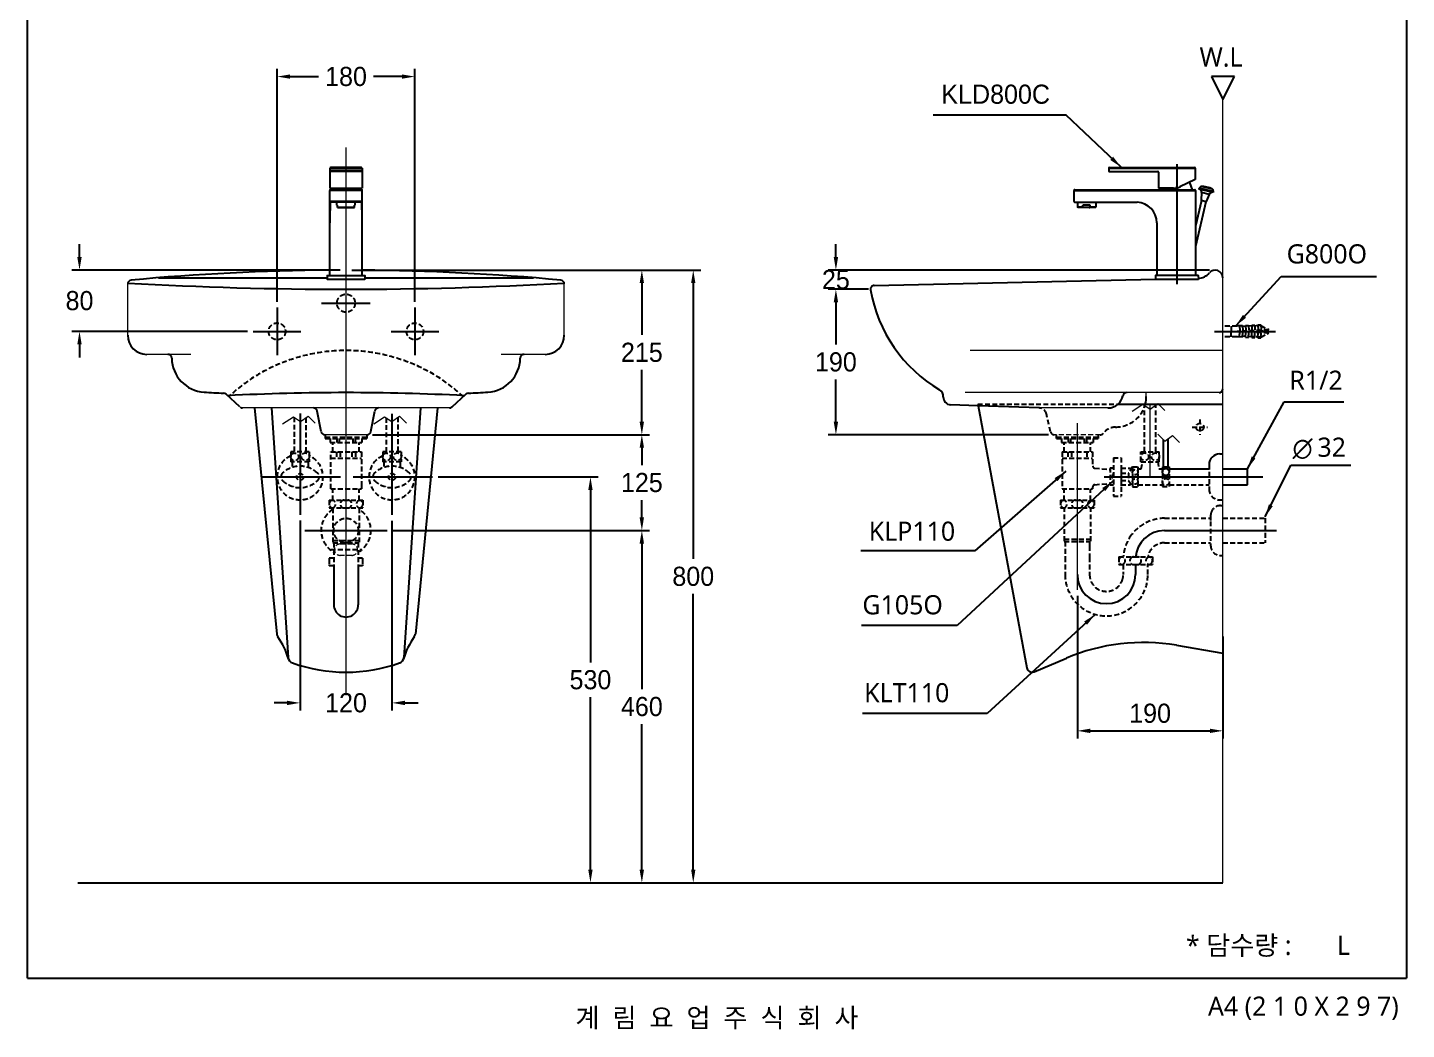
# Model space of a CAD drawing. Header units: millimetres. Extents: x 0 to 3700, y -67 to 2530.
# Drawn here: x 0 to 1800, y -67 to 1241 of the extents above; entities that cross this region are included whole.
import ezdxf
from ezdxf.enums import TextEntityAlignment as Align
from ezdxf.lldxf.tags import DXFTag

# ---------------------------------------------------------------- set-up
doc = ezdxf.new("R2010")
doc.units = ezdxf.units.MM
doc.linetypes.add('DASHED2', pattern=[9.525, 6.35, -3.175])
doc.layers.get('Defpoints').update_dxf_attribs({"color": 1})
doc.layers.add('61', color=7, linetype='Continuous', true_color=0xffffff)
for name, color, linetype in [('TEXT', 7, 'Continuous'), ('내부선 및 부속', 4, 'Continuous'), ('도각라인', 7, 'Continuous'), ('외형선', 3, 'Continuous'), ('점선', 6, 'DASHED2'), ('중심선', 1, 'DASHED'), ('치수선', 7, 'Continuous')]:
    doc.layers.add(name, color=color, linetype=linetype)
doc.styles.add('____', font='')
doc.styles.add('맑은고딕_치수', font='malgun.ttf', dxfattribs={"height": 25})
doc.styles.add('맑은고딕_통일', font='malgun.ttf', dxfattribs={"height": 25})
doc.styles.add('타이틀', font='H2GTRM.TTF', dxfattribs={"height": 25})
doc.styles.get('____').set_extended_font_data('굴림')
tags = doc.linetypes.add('DASHDOT', pattern=[70, 31, -13, 13, -13]).pattern_tags.tags
tags[10:11] = [DXFTag(74, 4), DXFTag(75, 0), DXFTag(340, '0'), DXFTag(46, 0.0), DXFTag(50, 0.0), DXFTag(44, 0.0), DXFTag(45, 0.0)]
tags[8:9] = [DXFTag(74, 4), DXFTag(75, 0), DXFTag(340, '0'), DXFTag(46, 0.0), DXFTag(50, 0.0), DXFTag(44, 0.0), DXFTag(45, 0.0)]
tags[6:7] = [DXFTag(74, 4), DXFTag(75, 0), DXFTag(340, '0'), DXFTag(46, 0.0), DXFTag(50, 0.0), DXFTag(44, 0.0), DXFTag(45, 0.0)]
tags[4:5] = [DXFTag(74, 4), DXFTag(75, 0), DXFTag(340, '0'), DXFTag(46, 0.0), DXFTag(50, 0.0), DXFTag(44, 0.0), DXFTag(45, 0.0)]
tags = doc.linetypes.add('DASHED', pattern=[25.72, 12.86, -12.86]).pattern_tags.tags
tags[6:7] = [DXFTag(74, 4), DXFTag(75, 0), DXFTag(340, '0'), DXFTag(46, 0.0), DXFTag(50, 0.0), DXFTag(44, 0.0), DXFTag(45, 0.0)]
tags[4:5] = [DXFTag(74, 4), DXFTag(75, 0), DXFTag(340, '0'), DXFTag(46, 0.0), DXFTag(50, 0.0), DXFTag(44, 0.0), DXFTag(45, 0.0)]
doc.dimstyles.new('MSADIM', dxfattribs={"dimtxt": 33, "dimasz": 17, "dimexe": 10, "dimexo": 7.5, "dimgap": 10, "dimtad": 0, "dimtih": 1, "dimtoh": 1, "dimdec": 0, "dimzin": 1, "dimdsep": 46, "dimtxsty": '____', "dimcen": 11.25, "dimadec": 0, "dimazin": 0, "dimtfac": 1, "dimtdec": 0, "dimtix": 1, "dimtmove": 0, "dimatfit": 3, "dimfxl": 1, "dimtolj": 1, "dimtzin": 1, "dimarcsym": 0})

# ---------------------------------------------------------------- blocks, each defined once
blk = doc.blocks.new('*D6')
at = {"color": 0, "lineweight": -2, "transparency": 16777216}
for p, q in [((423.2, 924.6), (811.9, 924.6)), ((801.9, 907.6), (801.9, 840)), ((801.9, 726.6), (801.9, 794.3)), ((450.7, 709.6), (811.9, 709.6))]:
    blk.add_line(p, q, dxfattribs=at)
at = {"color": 0, "transparency": 16777216}
for points in [[(799, 907.6), (804.7, 907.6), (801.9, 924.6)], [(799, 726.6), (804.7, 726.6), (801.9, 709.6)]]:
    blk.add_solid(points, dxfattribs=at)
at = {"layer": 'Defpoints', "color": 0, "transparency": 16777216}
for p in [(415.7, 924.6), (443.2, 709.6), (801.9, 709.6)]:
    blk.add_point(p, dxfattribs=at)
at = {"color": 0, "transparency": 16777216, "insert": (801.9, 817.1), "char_height": 25, "attachment_point": 5, "style": '____'}
blk.add_mtext('\\A1;215', dxfattribs=at)
blk = doc.blocks.new('*D7')
at = {"color": 0, "lineweight": -2, "transparency": 16777216}
for p, q in [((325.7, 883.1), (325.7, 1187.3)), ((342.7, 1177.3), (379.8, 1177.3)), ((488.7, 1177.3), (451.6, 1177.3)), ((505.7, 883.1), (505.7, 1187.3))]:
    blk.add_line(p, q, dxfattribs=at)
at = {"color": 0, "transparency": 16777216}
for points in [[(342.7, 1180.1), (342.7, 1174.5), (325.7, 1177.3)], [(488.7, 1180.1), (488.7, 1174.5), (505.7, 1177.3)]]:
    blk.add_solid(points, dxfattribs=at)
at = {"layer": 'Defpoints', "color": 0, "transparency": 16777216}
for p in [(325.7, 1177.3), (325.7, 875.6), (505.7, 875.6)]:
    blk.add_point(p, dxfattribs=at)
at = {"color": 0, "transparency": 16777216, "insert": (415.7, 1177.3), "char_height": 25, "attachment_point": 5, "style": '____'}
blk.add_mtext('\\A1;180', dxfattribs=at)
blk = doc.blocks.new('*D8')
at = {"color": 0, "lineweight": -2, "transparency": 16777216}
for p, q in [((67.8, 941.6), (67.8, 958.6)), ((408.2, 924.6), (57.8, 924.6)), ((287.2, 844.6), (57.8, 844.6)), ((67.8, 827.6), (67.8, 810.6))]:
    blk.add_line(p, q, dxfattribs=at)
at = {"color": 0, "transparency": 16777216}
for points in [[(64.9, 941.6), (70.6, 941.6), (67.8, 924.6)], [(64.9, 827.6), (70.6, 827.6), (67.8, 844.6)]]:
    blk.add_solid(points, dxfattribs=at)
at = {"layer": 'Defpoints', "color": 0, "transparency": 16777216}
for p in [(67.8, 924.6), (415.7, 924.6), (294.7, 844.6)]:
    blk.add_point(p, dxfattribs=at)
at = {"color": 0, "transparency": 16777216, "insert": (67.8, 884.6), "char_height": 25, "attachment_point": 5, "style": '____'}
blk.add_mtext('\\A1;80', dxfattribs=at)
blk = doc.blocks.new('*D9')
at = {"color": 0, "lineweight": -2, "transparency": 16777216}
for p, q in [((1055.2, 941.6), (1055.2, 958.6)), ((1542.9, 924.6), (1045.2, 924.6)), ((1097.9, 899.6), (1045.2, 899.6)), ((1055.2, 882.6), (1055.2, 865.6))]:
    blk.add_line(p, q, dxfattribs=at)
at = {"color": 0, "transparency": 16777216}
for points in [[(1052.4, 941.6), (1058.1, 941.6), (1055.2, 924.6)], [(1052.4, 882.6), (1058.1, 882.6), (1055.2, 899.6)]]:
    blk.add_solid(points, dxfattribs=at)
at = {"layer": 'Defpoints', "color": 0, "transparency": 16777216}
for p in [(1550.4, 924.6), (1055.2, 899.6), (1105.4, 899.6)]:
    blk.add_point(p, dxfattribs=at)
at = {"color": 0, "transparency": 16777216, "insert": (1055.2, 912.1), "char_height": 25, "attachment_point": 5, "style": '____'}
blk.add_mtext('\\A1;25', dxfattribs=at)
blk = doc.blocks.new('*D10')
at = {"color": 0, "lineweight": -2, "transparency": 16777216}
for p, q in [((1097.9, 899.6), (1045.2, 899.6)), ((1055.2, 882.6), (1055.2, 827.5)), ((1055.2, 726.6), (1055.2, 781.8)), ((1332.9, 709.6), (1045.2, 709.6))]:
    blk.add_line(p, q, dxfattribs=at)
at = {"color": 0, "transparency": 16777216}
for points in [[(1052.4, 882.6), (1058.1, 882.6), (1055.2, 899.6)], [(1052.4, 726.6), (1058.1, 726.6), (1055.2, 709.6)]]:
    blk.add_solid(points, dxfattribs=at)
at = {"layer": 'Defpoints', "color": 0, "transparency": 16777216}
for p in [(1105.4, 899.6), (1055.2, 709.6), (1340.4, 709.6)]:
    blk.add_point(p, dxfattribs=at)
at = {"color": 0, "transparency": 16777216, "insert": (1055.2, 804.6), "char_height": 25, "attachment_point": 5, "style": '____'}
blk.add_mtext('\\A1;190', dxfattribs=at)
blk = doc.blocks.new('*D11')
at = {"layer": 'Defpoints', "color": 0, "transparency": 16777216}
for p in [(1370.4, 506.8), (1560.4, 453.7), (1560.4, 323)]:
    blk.add_point(p, dxfattribs=at)
at = {"layer": '치수선', "color": 0, "lineweight": -2, "transparency": 16777216}
for p, q in [((1370.4, 499.3), (1370.4, 313)), ((1560.4, 446.2), (1560.4, 313)), ((1387.4, 323), (1543.4, 323))]:
    blk.add_line(p, q, dxfattribs=at)
at = {"layer": '치수선', "color": 0, "transparency": 16777216}
for points in [[(1387.4, 325.8), (1387.4, 320.1), (1370.4, 323)], [(1543.4, 325.8), (1543.4, 320.1), (1560.4, 323)]]:
    blk.add_solid(points, dxfattribs=at)
at = {"layer": '치수선', "color": 0, "transparency": 16777216, "insert": (1465.4, 345.8), "char_height": 25, "attachment_point": 5, "style": '____'}
blk.add_mtext('\\A1;190', dxfattribs=at)
blk = doc.blocks.new('*D12')
at = {"color": 0, "lineweight": -2, "transparency": 16777216}
for p, q in [((355.7, 597.5), (355.7, 349.5)), ((475.7, 597.1), (475.7, 349.5)), ((338.7, 359.5), (321.7, 359.5)), ((492.7, 359.5), (509.7, 359.5))]:
    blk.add_line(p, q, dxfattribs=at)
at = {"color": 0, "transparency": 16777216}
for points in [[(338.7, 362.3), (338.7, 356.6), (355.7, 359.5)], [(492.7, 362.3), (492.7, 356.6), (475.7, 359.5)]]:
    blk.add_solid(points, dxfattribs=at)
at = {"layer": 'Defpoints', "color": 0, "transparency": 16777216}
for p in [(355.7, 605), (475.7, 604.6), (475.7, 359.5)]:
    blk.add_point(p, dxfattribs=at)
at = {"color": 0, "transparency": 16777216, "insert": (415.7, 359.5), "char_height": 25, "attachment_point": 5, "style": '____'}
blk.add_mtext('\\A1;120', dxfattribs=at)
blk = doc.blocks.new('*D13')
at = {"color": 0, "lineweight": -2, "transparency": 16777216}
for p, q in [((450.2, 709.6), (811.9, 709.6)), ((801.9, 692.6), (801.9, 670)), ((801.9, 601.6), (801.9, 624.3)), ((477, 584.6), (811.9, 584.6))]:
    blk.add_line(p, q, dxfattribs=at)
at = {"color": 0, "transparency": 16777216}
for points in [[(799, 692.6), (804.7, 692.6), (801.9, 709.6)], [(799, 601.6), (804.7, 601.6), (801.9, 584.6)]]:
    blk.add_solid(points, dxfattribs=at)
at = {"layer": 'Defpoints', "color": 0, "transparency": 16777216}
for p in [(442.7, 709.6), (469.5, 584.6), (801.9, 584.6)]:
    blk.add_point(p, dxfattribs=at)
at = {"color": 0, "transparency": 16777216, "insert": (801.9, 647.1), "char_height": 25, "attachment_point": 5, "style": '____'}
blk.add_mtext('\\A1;125', dxfattribs=at)
blk = doc.blocks.new('*D14')
at = {"color": 0, "lineweight": -2, "transparency": 16777216}
for p, q in [((423.2, 924.6), (879, 924.6)), ((869, 907.6), (869, 547.4)), ((869, 141.6), (869, 501.8)), ((622.7, 124.6), (879, 124.6))]:
    blk.add_line(p, q, dxfattribs=at)
at = {"color": 0, "transparency": 16777216}
for points in [[(866.2, 907.6), (871.8, 907.6), (869, 924.6)], [(866.2, 141.6), (871.8, 141.6), (869, 124.6)]]:
    blk.add_solid(points, dxfattribs=at)
at = {"layer": 'Defpoints', "color": 0, "transparency": 16777216}
for p in [(415.7, 924.6), (615.2, 124.6), (869, 124.6)]:
    blk.add_point(p, dxfattribs=at)
at = {"color": 0, "transparency": 16777216, "insert": (869, 524.6), "char_height": 25, "attachment_point": 5, "style": '____'}
blk.add_mtext('\\A1;800', dxfattribs=at)
blk = doc.blocks.new('*D15')
at = {"color": 0, "lineweight": -2, "transparency": 16777216}
for p, q in [((809.4, 584.6), (811.9, 584.6)), ((801.9, 567.6), (801.9, 377.4)), ((801.9, 141.6), (801.9, 331.8)), ((669.7, 124.6), (811.9, 124.6))]:
    blk.add_line(p, q, dxfattribs=at)
at = {"color": 0, "transparency": 16777216}
for points in [[(799, 567.6), (804.7, 567.6), (801.9, 584.6)], [(799, 141.6), (804.7, 141.6), (801.9, 124.6)]]:
    blk.add_solid(points, dxfattribs=at)
at = {"layer": 'Defpoints', "color": 0, "transparency": 16777216}
for p in [(801.9, 584.6), (662.2, 124.6), (801.9, 124.6)]:
    blk.add_point(p, dxfattribs=at)
at = {"color": 0, "transparency": 16777216, "insert": (801.9, 354.6), "char_height": 25, "attachment_point": 5, "style": '____'}
blk.add_mtext('\\A1;460', dxfattribs=at)
blk = doc.blocks.new('*D16')
at = {"color": 0, "lineweight": -2, "transparency": 16777216}
for p, q in [((536, 654.6), (744.8, 654.6)), ((734.8, 637.6), (734.8, 412.4)), ((734.8, 141.6), (734.8, 366.8)), ((535.5, 124.6), (744.8, 124.6))]:
    blk.add_line(p, q, dxfattribs=at)
at = {"color": 0, "transparency": 16777216}
for points in [[(732, 637.6), (737.6, 637.6), (734.8, 654.6)], [(732, 141.6), (737.6, 141.6), (734.8, 124.6)]]:
    blk.add_solid(points, dxfattribs=at)
at = {"layer": 'Defpoints', "color": 0, "transparency": 16777216}
for p in [(528.5, 654.6), (528, 124.6), (734.8, 124.6)]:
    blk.add_point(p, dxfattribs=at)
at = {"color": 0, "transparency": 16777216, "insert": (734.8, 389.6), "char_height": 25, "attachment_point": 5, "style": '____'}
blk.add_mtext('\\A1;530', dxfattribs=at)

msp = doc.modelspace()

# ---------------------------------------------------------------- linework, layer by layer
at = {"layer": '61', "lineweight": 18}
msp.add_point((415.7, 709.6), dxfattribs=at)
at = {"layer": '내부선 및 부속'}
for p, q in [((394.7, 1057.5), (394.7, 1031.5)), ((436.7, 1057.5), (394.7, 1057.5)), ((436.7, 1054.5), (394.7, 1054.5)), ((435.7, 1058.5), (395.7, 1058.5)), ((435.7, 1053.5), (395.7, 1053.5)), ((436.7, 1057.5), (436.7, 1031.5)), ((1411.4, 1057.5), (1411.4, 1054.5)), ((1411.4, 1057.5), (1524.4, 1057.5)), ((1412.4, 1058.5), (1523.4, 1058.5)), ((1412.4, 1053.5), (1475.4, 1053.5)), ((1476.4, 1052.5), (1476.4, 1031.5)), ((1524.4, 1057.5), (1524.4, 1042.7)), ((394.4, 917.6), (394.4, 1028.6)), ((437, 1028.6), (394.4, 1028.6)), ((394.7, 1031.5), (436.7, 1031.5)), ((436, 1029.6), (395.4, 1029.6)), ((396.4, 1031.5), (395.7, 1029.6)), ((435, 1031.5), (435.7, 1029.6)), ((437, 917.6), (437, 1028.6)), ((1366.1, 1014.1), (1366.1, 1028.6)), ((1366.1, 1028.6), (1524.7, 1028.6)), ((1367.1, 1029.6), (1523.7, 1029.6)), ((1496, 1031.5), (1476.4, 1031.5)), ((1481.1, 1031.5), (1480.4, 1029.6)), ((1500.4, 1029.6), (1500.4, 1033.6)), ((1524.4, 1042.7), (1504.4, 1033.4)), ((1516.8, 1039.2), (1520.4, 1029.6)), ((1524.7, 1028.6), (1524.7, 917.8)), ((1529.4, 1031.4), (1529.2, 1030.4)), ((1547.7, 1026.1), (1529.2, 1030.4)), ((1531.7, 1033.8), (1529.4, 1031.4)), ((1547.9, 1027.1), (1529.4, 1031.4)), ((1546.9, 1030.3), (1531.7, 1033.8)), ((1546.9, 1030.3), (1547.9, 1027.1)), ((1547.9, 1027.1), (1547.7, 1026.1)), ((437, 1014.1), (394.4, 1014.1)), ((436.2, 1013.3), (395.2, 1013.3)), ((403.7, 1009.2), (403.7, 1013.3)), ((403.7, 1009.2), (404.7, 1009.2)), ((404.7, 1006.2), (404.7, 1009.2)), ((426.6, 1006.2), (426.6, 1009.2)), ((426.6, 1009.2), (427.7, 1009.2)), ((427.7, 1009.2), (427.7, 1013.3)), ((1366.9, 1013.3), (1448.4, 1013.3)), ((1370.4, 1013.3), (1370.4, 1006.7)), ((1377.5, 1006.7), (1377.5, 1009.2)), ((1387.3, 1009.2), (1377.5, 1009.2)), ((1387.3, 1006.7), (1387.3, 1009.2)), ((1394.4, 1013.3), (1394.4, 1006.7)), ((1532.4, 1015.3), (1524.7, 982)), ((1538.2, 1013.9), (1524.7, 955.4)), ((1532.6, 1025.8), (1532.1, 1015.8)), ((1532.1, 1015.8), (1538.7, 1014.3)), ((1538.2, 1013.9), (1532.4, 1015.3)), ((1542.6, 1023.5), (1532.6, 1025.8)), ((1542.6, 1023.5), (1538.7, 1014.3)), ((404.7, 1006.7), (426.6, 1006.7)), ((404.7, 1006.2), (426.6, 1006.2)), ((1370.9, 1006.2), (1370.4, 1006.7)), ((1377.5, 1006.7), (1370.4, 1006.7)), ((1393.9, 1006.2), (1370.9, 1006.2)), ((1394.4, 1006.7), (1387.3, 1006.7)), ((1393.9, 1006.2), (1394.4, 1006.7)), ((1474.1, 986.4), (1474.1, 917.9)), ((171, 914.6), (391, 914.6)), ((391, 917.4), (391, 912.8)), ((391.2, 917.6), (440.2, 917.6)), ((391.2, 912.6), (440.2, 912.6)), ((440.4, 917.4), (440.4, 912.8)), ((440.4, 914.6), (660.4, 914.6)), ((1472.5, 917.4), (1472.4, 912.8)), ((1472.6, 912.6), (1528.2, 912.6)), ((1528.1, 917.6), (1472.7, 917.6)), ((1528.3, 917.4), (1528.4, 912.8)), ((1482.4, 703.5), (1482.4, 667.6)), ((1488.4, 704), (1488.4, 667.6)), ((1556.4, 684.6), (1560.4, 684.6)), ((1481.4, 667.6), (1490.4, 667.6)), ((1490.4, 664.9), (1542.4, 664.9)), ((1560.4, 664.9), (1592.4, 664.9)), ((1592.4, 644.4), (1592.4, 664.9)), ((1560.4, 644.4), (1592.4, 644.4))]:
    msp.add_line(p, q, dxfattribs=at)
at = {"layer": '내부선 및 부속', "lineweight": 18}
for p, q in [((213.2, 814.6), (183.2, 814.6)), ((648.2, 814.6), (618.2, 814.6)), ((1560.4, 819.6), (1230.4, 819.6)), ((1434.9, 764.6), (1224, 764.6)), ((1460.4, 764.6), (1434.9, 764.6)), ((458.2, 744.6), (373.2, 744.6))]:
    msp.add_line(p, q, dxfattribs=at)
at = {"layer": '내부선 및 부속', "linetype": 'Continuous'}
for p, q in [((318.5, 744.6), (340.4, 418.6)), ((512.9, 744.6), (491, 418.6))]:
    msp.add_line(p, q, dxfattribs=at)
at = {"layer": '내부선 및 부속'}
msp.add_lwpolyline([(1524.7, 917.8), (1524.7, 917.7), (1524.7, 917.6)], dxfattribs=at)
msp.add_circle((1485.9, 661.1), 4.5, dxfattribs=at)
for centre, radius, start, end in [((395.7, 1057.5), 1, 90, 180), ((395.7, 1054.5), 1, 180, 270), ((435.7, 1057.5), 1, 0, 90), ((435.7, 1054.5), 1, 270, 0), ((1412.4, 1057.5), 1, 90, 180), ((1412.4, 1054.5), 1, 180, 270), ((1475.4, 1052.5), 1, 0, 90), ((1523.4, 1057.5), 1, 0, 90), ((395.4, 1028.6), 1, 90, 180), ((436, 1028.6), 1, 0, 90), ((1367.1, 1028.6), 1, 90, 180), ((1496, 1051.5), 20, 270, 295), ((1523.7, 1028.6), 1, 0, 90), ((1528.1, 1026), 4.5, 357, 76.4326), ((1533.2, 1005.8), 28, 60.7469, 93.2531), ((1546.7, 1021.7), 4.5, 77.5674, 157), ((395.2, 1014.1), 0.8, 180, 270), ((436.2, 1014.1), 0.8, 270, 0), ((1366.9, 1014.1), 0.8, 180, 270), ((1447.2, 986.4), 26.9, 0, 87.3794), ((1532.6, 1015.7), 0.5, 177, 251.6668), ((1538.2, 1014.5), 0.5, 262.3332, 337), ((415.7, 5899.6), 5000, 266.7342, 273.2658), ((391.2, 917.4), 0.2, 90, 178.8542), ((391.2, 912.8), 0.2, 178.8542, 270), ((396.2, 917.8), 1.8, 180.0071, 186.8565), ((440.2, 917.4), 0.2, 1.1458, 90), ((440.2, 912.8), 0.2, 270, 1.1458), ((1472.6, 912.8), 0.2, 178.8542, 270), ((1472.7, 917.4), 0.2, 90, 178.8542), ((1475.9, 917.9), 1.8, 180.0044, 189.4632), ((1522.9, 917.9), 1.8, 351.9406, 359.9927), ((1528.1, 917.4), 0.2, 1.1458, 90), ((1528.2, 912.8), 0.2, 270, 1.1458), ((415.7, -2235.4), 3000, 87.0479, 92.9521), ((1556.4, 670.6), 14, 90, 180)]:
    msp.add_arc(centre, radius, start, end, dxfattribs=at)
for points, knots in [([(395.7, 1053.5), (395.6, 1053.5), (395.3, 1053.4), (395, 1053.2), (394.8, 1052.9), (394.7, 1052.6), (394.7, 1052.5)], [0, 0, 0, 0, 0.275754, 0.537989, 0.778098, 1, 1, 1, 1]), ([(436.7, 1052.5), (436.7, 1052.6), (436.6, 1052.9), (436.4, 1053.2), (436.1, 1053.4), (435.8, 1053.5), (435.7, 1053.5)], [0, 0, 0, 0, 0.221909, 0.462027, 0.72425, 1, 1, 1, 1]), ([(395.2, 1013.3), (395.2, 1013.3), (395.2, 1013.3), (395.2, 1013.3), (395.2, 1013.2), (395.2, 1013.2), (395.2, 1013.1), (395.2, 1013), (395.2, 1012.9), (395.1, 1012.7), (395.1, 1012.4), (395.1, 1012), (395.1, 1011.5), (395.1, 1011), (395.1, 1010.4), (395, 1009.5), (395, 1008.3), (394.9, 1006.6), (394.9, 1004.8), (394.8, 1002.8), (394.7, 1000.7), (394.6, 998.4), (394.5, 995.3), (394.4, 991.3), (394.4, 988.1), (394.4, 986.4)], [0, 0, 0, 0, 0.000349, 0.001398, 0.003143, 0.005576, 0.008688, 0.012472, 0.016921, 0.022028, 0.034189, 0.048891, 0.066067, 0.08564, 0.107518, 0.131607, 0.186026, 0.248022, 0.316679, 0.391076, 0.470282, 0.553346, 0.63934, 0.817872, 1, 1, 1, 1]), ([(437, 986.4), (437, 988.1), (437, 991.3), (436.8, 996.1), (436.7, 999.9), (436.6, 1002.8), (436.5, 1004.8), (436.5, 1006.6), (436.4, 1008.3), (436.4, 1009.5), (436.3, 1010.4), (436.3, 1011), (436.3, 1011.5), (436.3, 1012), (436.3, 1012.4), (436.2, 1012.7), (436.2, 1012.9), (436.2, 1013.1), (436.2, 1013.2), (436.2, 1013.2), (436.2, 1013.3), (436.2, 1013.3), (436.2, 1013.3), (436.2, 1013.3)], [0, 0, 0, 0, 0.182319, 0.360741, 0.529895, 0.609081, 0.683451, 0.752085, 0.814054, 0.868441, 0.892518, 0.914383, 0.933944, 0.951112, 0.965808, 0.977959, 0.987499, 0.991273, 0.994375, 0.9968, 0.998547, 0.999611, 1, 1, 1, 1])]:
    msp.add_open_spline(points, degree=3, knots=knots, dxfattribs=at)
for points in [[(1378.9, 1006.2), (1378.4, 1006.3), (1377.9, 1006.5), (1377.5, 1006.7)], [(1385.9, 1006.2), (1386.4, 1006.3), (1386.8, 1006.5), (1387.3, 1006.7)]]:
    msp.add_open_spline(points, degree=3, dxfattribs=at)
at = {"layer": '도각라인'}
for p, q in [((0, 0), (0, 2530)), ((1800, 2530), (1800, 0)), ((0, 0), (1800, 0))]:
    msp.add_line(p, q, dxfattribs=at)
at = {"layer": '외형선', "linetype": 'Continuous'}
for p, q in [((1575.4, 1177.3), (1545.4, 1177.3)), ((1545.4, 1177.3), (1560.4, 1147.3)), ((1560.4, 1147.3), (1575.4, 1177.3)), ((296.2, 744.6), (325.2, 449.4)), ((535.2, 744.6), (506.2, 449.4)), ((1240.8, 747.4), (1304.3, 405.3)), ((1423.6, 749.6), (1560.4, 749.6))]:
    msp.add_line(p, q, dxfattribs=at)
at = {"layer": '외형선', "lineweight": 18}
for p, q in [((1560.4, 124.6), (1560.4, 1147.3)), ((130.7, 839.6), (130.7, 906.5)), ((700.7, 839.6), (700.7, 906.5)), ((183.2, 814.6), (155.7, 814.6)), ((675.7, 814.6), (648.2, 814.6)), ((1560.4, 764.6), (1460.4, 764.6)), ((1460.4, 759.6), (1460.4, 764.6)), ((373.2, 744.6), (280.7, 744.6)), ((550.7, 744.6), (458.2, 744.6)), ((1410.4, 744.6), (1320.6, 744.6)), ((443.2, 709.6), (388.2, 709.6))]:
    msp.add_line(p, q, dxfattribs=at)
at = {"layer": '외형선'}
for p, q in [((437, 924.6), (793.5, 924.6)), ((1105.3, 904.6), (1472.6, 912.6)), ((1500.4, 913.2), (1500.4, 913.2)), ((277.3, 745.9), (259.1, 762.6)), ((554.1, 745.9), (572.3, 762.6)), ((383.3, 713.7), (378.1, 740.6)), ((448.1, 713.7), (453.3, 740.6)), ((1240.8, 747.4), (1204.9, 748.7)), ((1320.7, 744.6), (1240.8, 747.4)), ((1556.4, 624.6), (1560.4, 624.6)), ((1499.7, 434.7), (1560.4, 424.6)), ((1313.9, 400.2), (1356.1, 417.9)), ((65.7, 124.6), (1560.4, 124.6))]:
    msp.add_line(p, q, dxfattribs=at)
for centre, radius, start, end in [((415.7, -2075.4), 3000, 90.4068, 95.3644), ((415.7, -2075.4), 3000, 84.6356, 89.5932), ((1527.3, 933.8), 20, 272.8602, 320.1372), ((1550.4, 914.6), 10, 0, 140.1372), ((135.7, 906.5), 5, 95.3644, 180), ((695.7, 906.5), 5, 0, 84.6356), ((1105.4, 899.6), 5, 91.2521, 189.9289), ((1287.6, 931.5), 190, 189.9289, 239.2598), ((155.7, 839.6), 25, 180, 270), ((675.7, 839.6), 25, 270, 0), ((183.2, 809.6), 5, 0, 90), ((648.2, 809.6), 5, 90, 180), ((233.2, 810.2), 45, 180.7348, 266.4591), ((598.2, 810.2), 45, 273.5409, 359.2652), ((415.7, 3759.6), 3000, 266.4591, 266.9479), ((255.7, 758.9), 5, 47.6407, 86.9479), ((575.7, 758.9), 5, 93.0521, 132.3593), ((415.7, 3759.6), 3000, 273.0521, 273.5409), ((1185.4, 759.6), 10, 357.3121, 59.2598), ((1205.4, 758.7), 10, 177.3121, 267.2798), ((1410.4, 764.6), 20, 311.4093, 348.463), ((1434.9, 759.6), 5, 90, 168.463), ((1420.4, 759.6), 40, 345.5224, 0), ((1555.4, 769.6), 5, 270, 0), ((280.7, 749.6), 5, 227.6407, 270), ((373.2, 739.6), 5, 10.9042, 90), ((458.2, 739.6), 5, 90, 169.0958), ((550.7, 749.6), 5, 270, 312.3593), ((1410.4, 764.6), 20, 270, 311.4093), ((388.2, 714.6), 5, 190.9042, 270), ((443.2, 714.6), 5, 270, 349.0958), ((1456.9, 178.3), 260, 80.537, 112.8258), ((1311.2, 406.6), 7, 190.5208, 292.8258)]:
    msp.add_arc(centre, radius, start, end, dxfattribs=at)
at = {"layer": '외형선', "linetype": 'Continuous'}
for centre, radius, start, end in [((333.2, 450.2), 8, 185.6176, 215.228), ((245, 387.9), 100, 16.8465, 35.228), ((586.4, 387.9), 100, 144.772, 163.1535), ((498.2, 450.2), 8, 324.772, 354.3824), ((348.3, 419.2), 8, 183.8293, 250.5194), ((483.1, 419.2), 8, 289.4806, 356.1707), ((415.7, 609.6), 210, 250.5194, 289.4806)]:
    msp.add_arc(centre, radius, start, end, dxfattribs=at)
at = {"layer": '점선'}
for p, q in [((1579, 851.6), (1560.4, 851.6)), ((1571.4, 851.6), (1571.4, 844.6)), ((1586, 852), (1579, 851.6)), ((1620.3, 846.8), (1579.2, 844.6)), ((1582, 851.8), (1582.4, 844.8)), ((1610, 852.2), (1582.1, 850.8)), ((1586, 852), (1586.4, 845)), ((1590, 852.2), (1594, 852.4)), ((1590, 852.2), (1590.4, 845.2)), ((1594, 852.4), (1594.4, 845.4)), ((1598, 852.6), (1602, 852.8)), ((1598, 852.6), (1598.4, 845.6)), ((1602, 852.8), (1602.3, 845.8)), ((1606, 853), (1610, 853.2)), ((1606, 853), (1606.3, 846)), ((1613.4, 844.6), (1608.3, 846.1)), ((1610, 853.2), (1610.3, 846.2)), ((1610, 852.2), (1620.3, 846.8)), ((1579, 837.6), (1560.4, 837.6)), ((1571.4, 837.6), (1571.4, 844.6)), ((1586, 837.2), (1579, 837.6)), ((1620.3, 842.5), (1579.2, 844.6)), ((1582, 837.5), (1582.4, 844.4)), ((1610, 837), (1582.1, 838.4)), ((1586, 837.2), (1586.4, 844.2)), ((1590, 837), (1590.4, 844)), ((1590, 837), (1594, 836.8)), ((1594, 836.8), (1594.4, 843.8)), ((1598, 836.6), (1598.4, 843.6)), ((1598, 836.6), (1602, 836.4)), ((1602, 836.4), (1602.3, 843.4)), ((1606, 836.2), (1606.3, 843.2)), ((1606, 836.2), (1610, 836)), ((1613.4, 844.6), (1608.3, 843.1)), ((1610, 836), (1610.3, 843)), ((1610, 837), (1620.3, 842.5)), ((1240.4, 749.6), (1240.8, 747.4)), ((1240.4, 749.6), (1423.6, 749.6)), ((1457.9, 687.4), (1457.9, 748.4)), ((1472.9, 687.4), (1472.9, 748.6)), ((348.2, 732.3), (348.2, 687.4)), ((363.2, 731.6), (363.2, 687.4)), ((468.2, 731.7), (468.2, 687.4)), ((483.2, 732.4), (483.2, 687.4)), ((1335.5, 713.5), (1330.1, 736.9)), ((1530.4, 729.6), (1530.4, 709.6)), ((388.7, 709.6), (388.7, 704.6)), ((388.7, 706.6), (442.7, 706.6)), ((388.7, 704.6), (442.7, 704.6)), ((395.2, 704.6), (395.2, 699.6)), ((403.7, 704.6), (403.7, 699.6)), ((406.7, 704.6), (406.7, 699.6)), ((424.7, 704.6), (424.7, 699.6)), ((427.7, 704.6), (427.7, 699.6)), ((436.2, 704.6), (436.2, 699.6)), ((442.7, 709.6), (442.7, 704.6)), ((1343.4, 704.6), (1343.4, 709.6)), ((1343.4, 706.6), (1397.4, 706.6)), ((1343.4, 704.6), (1397.4, 704.6)), ((1349.9, 704.6), (1349.9, 699.6)), ((1358.4, 704.6), (1358.4, 699.6)), ((1361.4, 704.6), (1361.4, 699.6)), ((1379.4, 704.6), (1379.4, 699.6)), ((1382.4, 704.6), (1382.4, 699.6)), ((1390.9, 704.6), (1390.9, 699.6)), ((1397.4, 709.6), (1397.4, 704.6)), ((1520.4, 719.6), (1540.4, 719.6)), ((343.7, 687.4), (343.7, 674.4)), ((367.7, 687.4), (343.7, 687.4)), ((367.7, 687.4), (367.7, 674.4)), ((395.2, 699.6), (436.2, 699.6)), ((395.7, 687.1), (435.7, 687.1)), ((395.7, 639.1), (395.7, 687.1)), ((398.7, 687.1), (398.7, 699.6)), ((403.2, 687.1), (403.2, 679.1)), ((408.2, 687.1), (408.2, 679.1)), ((423.2, 687.1), (423.2, 679.1)), ((428.2, 687.1), (428.2, 679.1)), ((432.7, 687.1), (432.7, 699.6)), ((435.7, 687.1), (435.7, 642.4)), ((463.7, 687.4), (463.7, 674.4)), ((487.7, 687.4), (463.7, 687.4)), ((487.7, 687.4), (487.7, 674.4)), ((1349.9, 699.6), (1390.9, 699.6)), ((1350.4, 687.1), (1350.4, 639.1)), ((1350.4, 687.1), (1390.4, 687.1)), ((1353.4, 687.1), (1353.4, 699.6)), ((1357.9, 687.1), (1357.9, 679.1)), ((1362.9, 687.1), (1362.9, 679.1)), ((1382.9, 687.1), (1382.9, 679.1)), ((1387.4, 687.1), (1387.4, 699.6)), ((1390.4, 687.1), (1390.4, 668.9)), ((1453.4, 687.4), (1477.4, 687.4)), ((1453.4, 674.4), (1453.4, 687.4)), ((1477.4, 674.4), (1477.4, 687.4)), ((367.7, 674.4), (343.7, 674.4)), ((345.2, 674.4), (345.2, 666.9)), ((366.2, 674.4), (366.2, 666.9)), ((395.7, 679.1), (435.7, 679.1)), ((487.7, 674.4), (463.7, 674.4)), ((465.2, 674.4), (465.2, 666.9)), ((486.2, 674.4), (486.2, 666.9)), ((1350.4, 679.1), (1390.4, 679.1)), ((1413.4, 666.6), (1417.4, 666.6)), ((1413.4, 666.6), (1413.4, 644.4)), ((1417.4, 679.6), (1417.4, 629.6)), ((1417.4, 679.6), (1427.4, 679.6)), ((1427.4, 679.6), (1427.4, 629.6)), ((1427.4, 667.1), (1427.4, 643.1)), ((1442.4, 667.6), (1437.4, 659.4)), ((1442.4, 667.6), (1449.4, 667.6)), ((1442.4, 667.6), (1442.4, 641.6)), ((1449.4, 667.6), (1449.4, 641.6)), ((1453.4, 674.4), (1477.4, 674.4)), ((1453.9, 664.9), (1455.4, 674.4)), ((1475.4, 674.4), (1476.9, 664.9)), ((1481.4, 667.6), (1481.4, 642.1)), ((1490.4, 667.6), (1490.4, 642.1)), ((1542.4, 670.6), (1542.4, 638.6)), ((1393.1, 665.9), (1413.4, 664.1)), ((1427.4, 665.9), (1439.9, 665.9)), ((1427.4, 659.4), (1437.4, 659.4)), ((1427.4, 649.9), (1437.4, 649.9)), ((1437.4, 659.4), (1437.4, 649.9)), ((1437.4, 649.9), (1442.4, 641.6)), ((1439.9, 665.9), (1439.9, 663.5)), ((1449.4, 664.9), (1453.9, 664.9)), ((1476.9, 664.9), (1481.4, 664.9)), ((395.7, 639.1), (435.7, 639.1)), ((398.7, 624.1), (398.7, 639.1)), ((432.7, 624.1), (432.7, 639.1)), ((435.7, 642.4), (435.7, 639.1)), ((1350.4, 639.1), (1390.4, 639.1)), ((1353.4, 624.1), (1353.4, 639.1)), ((1387.4, 624.1), (1387.4, 639.1)), ((1390.4, 641.4), (1390.4, 639.1)), ((1393.1, 644.4), (1412.4, 646)), ((1413.4, 644.4), (1417.4, 644.4)), ((1427.4, 644.4), (1439.9, 644.4)), ((1439.9, 645.7), (1439.9, 644.4)), ((1442.4, 641.6), (1449.4, 641.6)), ((1449.4, 644.4), (1481.4, 644.4)), ((1481.4, 642.1), (1490.4, 642.1)), ((1490.4, 644.4), (1542.4, 644.4)), ((393.7, 624.1), (437.7, 624.1)), ((393.7, 624.1), (393.7, 614.1)), ((393.7, 614.1), (437.7, 614.1)), ((398.7, 613.6), (398.7, 568.6)), ((432.7, 613.6), (432.7, 568.6)), ((437.7, 624.1), (437.7, 614.1)), ((1348.4, 624.1), (1392.4, 624.1)), ((1348.4, 624.1), (1348.4, 614.1)), ((1348.4, 614.1), (1392.4, 614.1)), ((1353.4, 615.1), (1353.4, 570.1)), ((1387.4, 615.1), (1387.4, 570.1)), ((1392.4, 624.1), (1392.4, 614.1)), ((1417.4, 629.6), (1427.4, 629.6)), ((1557.4, 617.1), (1560.4, 617.1)), ((1484.3, 600.6), (1544.4, 600.6)), ((1544.4, 604.1), (1544.4, 596.4)), ((1544.4, 596.4), (1544.4, 565.1)), ((1560.4, 600.6), (1615.4, 600.6)), ((1615.4, 600.6), (1615.4, 568.6)), ((395.7, 559.6), (435.7, 559.6)), ((398.7, 571.6), (432.7, 571.6)), ((398.7, 568.6), (432.7, 568.6)), ((399.7, 568.6), (399.7, 549.6)), ((431.7, 568.6), (431.7, 549.6)), ((1353.4, 573.1), (1387.4, 573.1)), ((1353.4, 570.1), (1387.4, 570.1)), ((1354.4, 570.1), (1354.4, 549.6)), ((1386.4, 570.1), (1386.4, 564.2)), ((1386.4, 564.2), (1386.4, 549.6)), ((1484.3, 568.6), (1544.4, 568.6)), ((1560.4, 568.6), (1615.4, 568.6)), ((399.7, 548.6), (393.9, 548.6)), ((393.9, 548.6), (393.9, 547.1)), ((393.9, 547.1), (393.9, 539.6)), ((399.7, 549.6), (399.7, 534.6)), ((431.7, 549.6), (431.7, 534.6)), ((437.4, 548.6), (431.7, 548.6)), ((437.4, 548.6), (437.4, 547.1)), ((437.4, 547.1), (437.4, 539.6)), ((1354.4, 549.6), (1354.4, 527.1)), ((1386.4, 549.6), (1386.4, 527.1)), ((1424.4, 550.1), (1468.4, 550.1)), ((1424.4, 550.1), (1424.4, 549.6)), ((1424.4, 549.6), (1424.4, 541.1)), ((1424.4, 541.1), (1424.4, 540.1)), ((1424.4, 540.1), (1468.4, 540.1)), ((1430.4, 540.1), (1430.4, 527.1)), ((1462.4, 527.1), (1462.4, 540.1)), ((1468.4, 550.1), (1468.4, 549.6)), ((1468.4, 549.6), (1468.4, 541.1)), ((1468.4, 541.1), (1468.4, 540.1)), ((1557.4, 552.1), (1560.4, 552.1)), ((393.9, 539.6), (393.9, 538.6)), ((399.7, 538.6), (393.9, 538.6)), ((437.4, 538.6), (431.7, 538.6)), ((437.4, 539.6), (437.4, 538.6))]:
    msp.add_line(p, q, dxfattribs=at)
at = {"layer": '점선', "lineweight": 18}
for p, q in [((1400.4, 709.6), (1340.4, 709.6)), ((408.2, 567.1), (423.2, 567.1)), ((423.2, 552.1), (408.2, 552.1))]:
    msp.add_line(p, q, dxfattribs=at)
at = {"layer": '점선', "linetype": 'Continuous'}
for p, q in [((399.7, 534.6), (399.7, 487.6)), ((431.7, 534.6), (431.7, 487.6))]:
    msp.add_line(p, q, dxfattribs=at)
at = {"layer": '점선'}
for centre, radius in [((415.7, 881.4), 11.8), ((325.7, 844.6), 11), ((505.7, 844.6), 11), ((1530.4, 719.6), 5), ((348.7, 680.8), 5), ((362.7, 681), 5), ((468.7, 680.8), 5), ((482.7, 681), 5), ((1458.4, 680.9), 5), ((1472.4, 680.9), 5), ((355.7, 654.6), 4.5), ((475.7, 654.6), 4.5), ((1445.9, 660.6), 3.5), ((1445.9, 648.6), 3.5), ((1485.9, 648.1), 4.5), ((415.7, 584.6), 16)]:
    msp.add_circle(centre, radius, dxfattribs=at)
for centre, radius, start, end in [((415.7, 594.6), 225, 47.0947, 132.9053), ((1320.4, 734.6), 10, 12.9722, 87.9843), ((1420.4, 759.6), 40, 270, 345.5224), ((1340.4, 714.6), 5, 192.9722, 270), ((1400.4, 714.6), 5, 270, 323.1301), ((1420.4, 699.6), 20, 90, 143.1301), ((355.7, 654.6), 30, 113.5783, 66.4219), ((355.7, 635), 33.6, 47.499, 132.501), ((475.7, 654.6), 30, 113.5781, 66.4217), ((475.7, 635), 33.6, 47.499, 132.501), ((1393.4, 668.9), 3, 180, 265.0303), ((337.7, 654.6), 7, 132.501, 227.499), ((355.7, 674.2), 33.6, 227.499, 312.501), ((373.7, 654.6), 7, 312.501, 47.499), ((457.7, 654.6), 7, 132.501, 227.499), ((475.7, 674.2), 33.6, 227.499, 312.501), ((493.7, 654.6), 7, 312.501, 47.499), ((1423.8, 654.6), 7.84, 144.9654, 215.0346), ((1393.4, 641.4), 3, 94.9697, 180), ((1556.4, 638.6), 14, 180, 270), ((415.7, 584.6), 32.5, 121.5389, 240.5076), ((398.7, 619.1), 5, 98.6269, 261.3731), ((397.2, 619.1), 5, 278.6269, 81.3731), ((413.2, 619.1), 5, 90, 270), ((418.2, 619.1), 5, 270, 90), ((434.2, 619.1), 5, 98.6269, 261.3731), ((415.7, 584.6), 32.5, 299.4924, 58.4611), ((432.7, 619.1), 5, 278.6269, 81.3731), ((1353.4, 619.1), 5, 98.6269, 261.3731), ((1351.9, 619.1), 5, 278.6269, 81.3731), ((1367.9, 619.1), 5, 90, 270), ((1372.9, 619.1), 5, 270, 90), ((1388.9, 619.1), 5, 98.6269, 261.3731), ((1387.4, 619.1), 5, 278.6269, 81.3731), ((1557.4, 604.1), 13, 90, 151.0268), ((1484.3, 546.6), 54, 90, 143.5957), ((1557.4, 604.1), 13, 151.0268, 180), ((1484.3, 546.6), 54, 143.5957, 176.2838), ((1484.3, 546.6), 22, 90, 170.8459), ((1557.4, 565.1), 13, 180.0012, 270), ((1429.4, 545.1), 5, 115.9777, 233.1301), ((1429.4, 545.1), 5, 233.1301, 261.3731), ((1429.4, 545.1), 5, 98.6269, 115.9777), ((1427.9, 545.1), 5, 64.0223, 81.3731), ((1427.9, 545.1), 5, 278.6269, 306.8699), ((1427.9, 545.1), 5, 306.8699, 64.0223), ((1443.9, 545.1), 5, 115.9777, 233.1301), ((1443.9, 545.1), 5, 233.1301, 270), ((1443.9, 545.1), 5, 90, 115.9777), ((1448.9, 545.1), 5, 64.0223, 90), ((1448.9, 545.1), 5, 270, 306.8699), ((1448.9, 545.1), 5, 306.8699, 64.0223), ((1464.9, 545.1), 5, 115.9777, 233.1301), ((1464.9, 545.1), 5, 233.1301, 261.3731), ((1464.9, 545.1), 5, 98.6269, 115.9777), ((1463.4, 545.1), 5, 64.0223, 81.3731), ((1463.4, 545.1), 5, 278.6269, 306.8699), ((1463.4, 545.1), 5, 306.8699, 64.0223), ((1408.4, 527.1), 54, 179.9994, 0), ((1408.4, 527.1), 22, 180, 203.9551), ((1408.4, 527.1), 22, 339.809, 0), ((1408.4, 527.1), 22, 203.9551, 339.809)]:
    msp.add_arc(centre, radius, start, end, dxfattribs=at)
at = {"layer": '점선', "lineweight": 18}
for centre, start, end in [((408.2, 559.6), 90, 270), ((423.2, 559.6), 270, 90)]:
    msp.add_arc(centre, 7.5, start, end, dxfattribs=at)
at = {"layer": '점선', "linetype": 'Continuous'}
for start, end in [(180, 210.0001), (329.9999, 0), (210.0138, 329.9862)]:
    msp.add_arc((415.7, 487.6), 16, start, end, dxfattribs=at)
at = {"layer": '중심선', "lineweight": 18}
for p, q in [((415.7, 369.6), (415.7, 1084.6)), ((1441.8, 740.3), (1456.1, 749.7)), ((1456.1, 749.7), (1465.6, 743.2)), ((1465.4, 654.6), (1465.4, 749.6)), ((1465.6, 743.2), (1475.4, 750.5)), ((1475.4, 750.5), (1484.6, 741.3)), ((332.8, 723.8), (347, 733.2)), ((347, 733.2), (356.5, 726.7)), ((356.5, 726.7), (366.4, 734)), ((366.4, 734), (375.6, 724.8)), ((451.8, 723.8), (466, 733.2)), ((466, 733.2), (475.5, 726.7)), ((475.5, 726.7), (485.4, 734)), ((485.4, 734), (494.6, 724.8)), ((1370.4, 507.1), (1370.4, 724.6)), ((1475.4, 710.5), (1484.6, 701.3)), ((1484.6, 701.3), (1494.5, 708.5)), ((1494.5, 708.5), (1503.7, 699.3))]:
    msp.add_line(p, q, dxfattribs=at)
at = {"layer": '중심선'}
for p, q in [((1500.4, 1063.1), (1500.4, 906.4)), ((325.7, 875.6), (325.7, 813.6)), ((383.9, 881.4), (447.4, 881.4)), ((505.7, 875.6), (505.7, 813.6)), ((294.7, 844.6), (356.7, 844.6)), ((474.7, 844.6), (536.7, 844.6)), ((1549.4, 844.6), (1629.1, 844.6)), ((355.7, 737.2), (355.7, 605)), ((475.7, 736.8), (475.7, 605)), ((1405.3, 654.6), (1612.4, 654.6)), ((1484.3, 584.6), (1630.4, 584.6))]:
    msp.add_line(p, q, dxfattribs=at)
at = {"layer": '중심선', "linetype": 'DASHDOT'}
for p, q in [((304.9, 654.6), (408.5, 654.6)), ((424.9, 654.6), (528.5, 654.6)), ((361.8, 584.6), (469.5, 584.6))]:
    msp.add_line(p, q, dxfattribs=at)
at = {"layer": '중심선'}
msp.add_lwpolyline([(1446.4, 540.1), (1446.4, 536.1), (1446.4, 531.3), (1446.4, 527.1)], dxfattribs=at)
msp.add_lwpolyline([(1370.4, 527.1, 0.999994), (1446.4, 527.1)], format="xyb", dxfattribs=at)
msp.add_arc((1484.3, 546.6), 38, 90, 176.6714, dxfattribs=at)

# ---------------------------------------------------------------- texts
at = {"style": '맑은고딕_치수'}
for s, p in [('∅', (1651.3, 679.4)), ('32', (1683.8, 680.9))]:
    msp.add_text(s, height=25, dxfattribs=at).set_placement(p)
at = {"char_height": 25, "width": 380.447, "attachment_point": 1, "line_spacing_factor": 0.963855, "style": '맑은고딕_치수'}
for s, insert in [('\\A1;G800O', (1643.6, 958.3)), ('\\A1;R1/2', (1647.2, 793.3))]:
    msp.add_mtext(s, dxfattribs=dict(at, insert=insert))
at = {"layer": 'TEXT', "style": '맑은고딕_통일'}
msp.add_text('W.L', height=25, dxfattribs=at).set_placement((1558, 1202.6), align=Align.MIDDLE)
for s, p in [('* 담수량 :       L', (1619.2, 42.9)), ('계  림  요  업  주  식  회  사', (900, -51.7))]:
    msp.add_text(s, height=25, dxfattribs=at).set_placement(p, align=Align.MIDDLE_CENTER)
msp.add_text('A4 (2 1 0 X 2 9 7)', height=25, dxfattribs=at).set_placement((1790, -36.5), align=Align.MIDDLE_RIGHT)
at = {"layer": 'TEXT', "insert": (1192.9, 1166.8), "char_height": 25, "width": 380.447, "attachment_point": 1, "line_spacing_factor": 0.963855, "style": '타이틀'}
msp.add_mtext('\\A1;KLD800C', dxfattribs=at)
at = {"layer": '치수선', "char_height": 25, "width": 380.447, "attachment_point": 1, "line_spacing_factor": 0.963855, "style": '맑은고딕_치수'}
for s, insert in [('\\A1;KLP110', (1098.1, 596.2)), ('\\A1;G105O', (1089.8, 500.1)), ('\\A1;KLT110', (1092.1, 385.3))]:
    msp.add_mtext(s, dxfattribs=dict(at, insert=insert))

# ---------------------------------------------------------------- dimensions: what is measured, and where the dimension line sits
for base, p1, p2, picture, middle in [((325.7, 1177.3), (505.7, 875.6), (325.7, 875.6), '*D7', (415.7, 1177.3)), ((475.7, 359.5), (355.7, 605), (475.7, 604.6), '*D12', (415.7, 359.5))]:
    dim = msp.add_linear_dim(base=base, p1=p1, p2=p2, dimstyle='MSADIM', override={"dimtxt": 25, "dimtofl": 0})
    dim.commit()
    dim.dimension.update_dxf_attribs({"geometry": picture, "text_midpoint": middle})
for base, p1, p2, picture, middle in [((67.8, 924.6), (294.7, 844.6), (415.7, 924.6), '*D8', (67.8, 884.6)), ((1055.2, 899.6), (1550.4, 924.6), (1105.4, 899.6), '*D9', (1055.2, 912.1)), ((801.9, 709.6), (415.7, 924.6), (443.2, 709.6), '*D6', (801.9, 817.1)), ((869, 124.6), (415.7, 924.6), (615.2, 124.6), '*D14', (869, 524.6)), ((1055.2, 709.6), (1105.4, 899.6), (1340.4, 709.6), '*D10', (1055.2, 804.6)), ((801.9, 584.6), (442.7, 709.6), (469.5, 584.6), '*D13', (801.9, 647.1)), ((734.8, 124.6), (528.5, 654.6), (528, 124.6), '*D16', (734.8, 389.6)), ((801.9, 124.6), (801.9, 584.6), (662.2, 124.6), '*D15', (801.9, 354.6))]:
    dim = msp.add_linear_dim(base=base, p1=p1, p2=p2, angle=90, dimstyle='MSADIM', override={"dimtxt": 25, "dimtofl": 0})
    dim.commit()
    dim.dimension.update_dxf_attribs({"geometry": picture, "text_midpoint": middle})
at = {"layer": '치수선'}
dim = msp.add_linear_dim(base=(1560.4, 323), p1=(1370.4, 506.8), p2=(1560.4, 453.7), dimstyle='MSADIM', override={"dimtxt": 25, "dimtad": 1, "dimtih": 0, "dimtoh": 0}, dxfattribs=at)
dim.commit()
dim.dimension.update_dxf_attribs({"geometry": '*D11', "text_midpoint": (1465.4, 345.8)})

# ---------------------------------------------------------------- leaders
for points in [[(1577.1, 851.7), (1636.3, 916.2), (1761.1, 916.2)], [(1592.4, 665.2), (1640.2, 752.8), (1718.2, 752.8)], [(1615.4, 602.3), (1649.1, 669.9), (1727.4, 669.9)]]:
    msp.add_leader(points, dimstyle='MSADIM', override={"dimtxt": 25, "dimtofl": 0})
at = {"layer": '치수선', "linetype": 'Continuous'}
msp.add_leader([(1427.6, 1058.9), (1355.6, 1126.7), (1182.2, 1126.7)], dimstyle='MSADIM', override={"dimtxt": 25}, dxfattribs=at)
at = {"layer": '치수선'}
for points in [[(1355.3, 662.1), (1236.4, 558.2), (1087.8, 558.2)], [(1417.3, 649.6), (1213.4, 460.6), (1088.6, 460.5)], [(1393.7, 475.1), (1252.8, 345.7), (1089.9, 345.7)]]:
    msp.add_leader(points, dimstyle='MSADIM', override={"dimtxt": 30}, dxfattribs=at)

doc.saveas('drawing.dxf')
